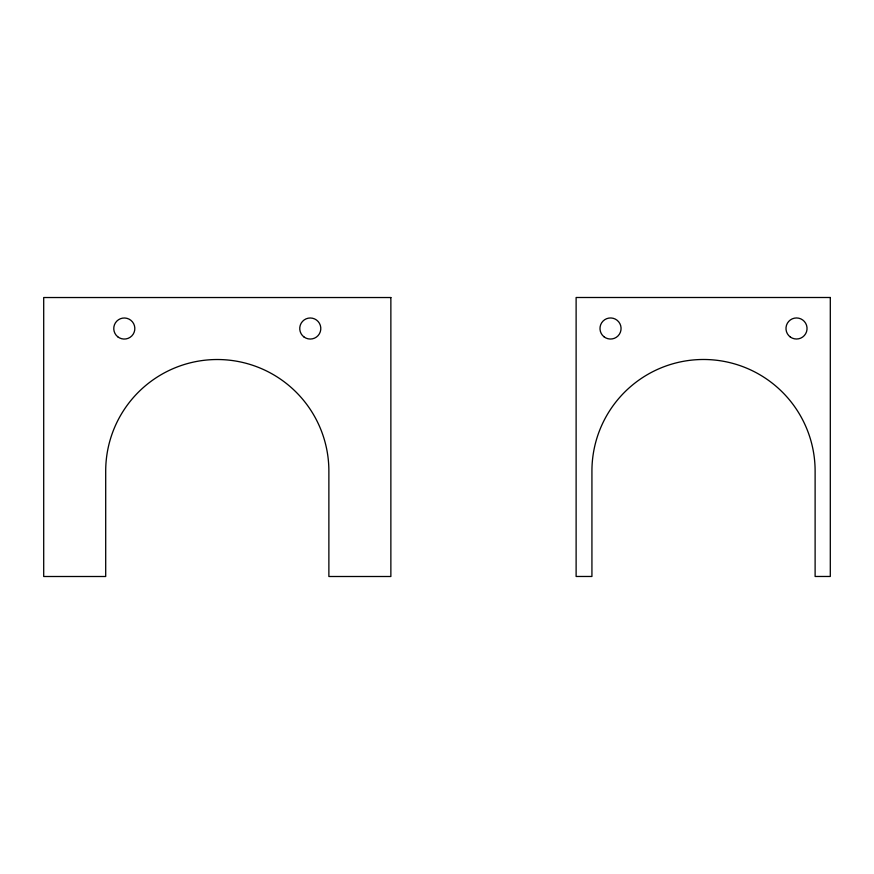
<?xml version="1.0" encoding="UTF-8"?>
<svg xmlns="http://www.w3.org/2000/svg" width="874" height="874" viewBox="0 0 874 874"><rect width="100%" height="100%" fill="white"/><g stroke="black" fill="none" stroke-linecap="round" stroke-linejoin="round"><path stroke-width="1.31" d="M390.864 297.531L43.7 297.531L43.7 576.501L105.699 576.501L105.699 471.108A111.588 111.588 0 0 1 217.287 359.52A111.588 111.588 0 0 1 328.875 471.108L328.875 576.501L390.864 576.501L390.864 297.531M830.3 297.499L576.119 297.499L576.119 576.469L591.927 576.469L591.927 471.075A111.588 111.588 0 0 1 703.526 359.487A111.588 111.588 0 0 1 815.114 471.075L815.114 576.469L830.3 576.469L830.3 297.499M304.054 337.025A10.543 10.543 0 0 0 320.747 329.662A10.543 10.543 0 0 0 306.02 318.879A10.543 10.543 0 0 0 304.054 337.025M117.717 336.763A10.543 10.543 0 0 0 134.716 330.11A10.543 10.543 0 0 0 120.459 318.715A10.543 10.543 0 0 0 117.717 336.763M790.293 336.993A10.543 10.543 0 0 0 806.986 329.629A10.543 10.543 0 0 0 792.259 318.846A10.543 10.543 0 0 0 790.293 336.993M603.945 336.73A10.543 10.543 0 0 0 620.955 330.077A10.543 10.543 0 0 0 606.687 318.682A10.543 10.543 0 0 0 603.945 336.73"/></g></svg>
